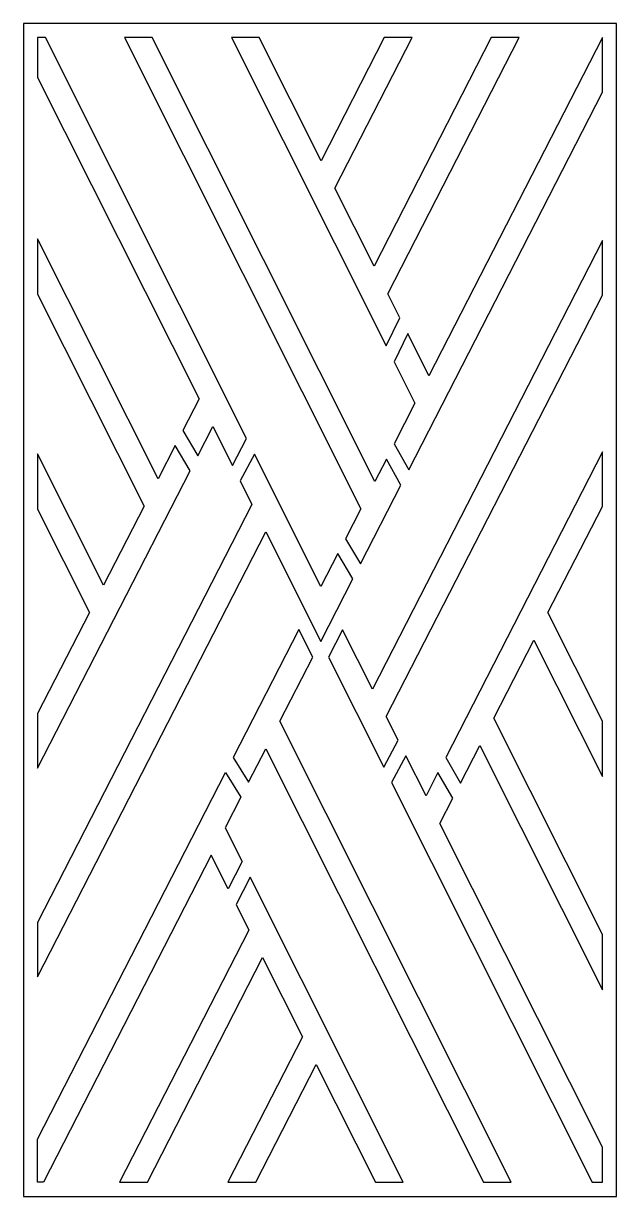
# Model space of a CAD drawing. Extents: x 3528 to 5017, y 35 to 2978.
import ezdxf

# ---------------------------------------------------------------- set-up
doc = ezdxf.new("R2010")
doc.units = 0
doc.layers.add('LAYER_01', color=7, linetype='CONTINUOUS')

msp = doc.modelspace()

# ---------------------------------------------------------------- linework, layer by layer
at = {"layer": 'LAYER_01'}
for points in [[(3528.3, 35.1), (5017.4, 35.1), (5017.4, 2978.2), (3528.3, 2978.2)], [(4003.7, 1967.1), (4052.9, 1869.3), (4088.7, 1936.9), (3583.7, 2942.6), (3564, 2942.6), (3564, 2842.8), (3969.1, 2036.2), (3928.6, 1957.3), (3965.8, 1893.2)], [(4375.4, 1760.7), (4336.8, 1685.5), (4374.4, 1622.2), (4475.9, 1820.1), (4439.4, 1885.4), (4410.7, 1829.4), (3851.7, 2942.6), (3781.9, 2942.6)], [(4443.2, 2300.1), (4772.8, 2942.6), (4702.7, 2942.6), (4408.5, 2369.1), (4310.3, 2564.7), (4504.2, 2942.6), (4434.1, 2942.6), (4275.6, 2633.8), (4120.5, 2942.6), (4050.7, 2942.6), (4438.9, 2169.7), (4473.4, 2240)], [(4981.7, 2805.9), (4981.7, 2942.6), (4546.5, 2094.3), (4493.5, 2200), (4459, 2129.6), (4511.3, 2025.6), (4458.9, 1923.5), (4495.5, 1858.2)], [(3866.3, 1836), (3564, 2438), (3564, 2299), (3831.1, 1767.2), (3729.4, 1569), (3564, 1898.4), (3564, 1759.4), (3694.1, 1500.3), (3564, 1246.6), (3564, 1110), (3946.5, 1855.5), (3909.3, 1919.6)], [(4404.5, 1308.2), (4329.7, 1457), (4294.5, 1388.2), (4432.9, 1112.7), (4468.8, 1180.1), (4439.1, 1239.2), (4981.7, 2296.8), (4981.7, 2433.4)], [(4136.6, 1702.5), (4274.7, 1427.7), (4355.2, 1584.7), (4317.6, 1648), (4275.2, 1565.5), (4108.4, 1897.8), (4072.5, 1830.3), (4102, 1771.6), (3564, 722.9), (3564, 586.3)], [(4673.9, 1166.3), (4981.7, 553.3), (4981.7, 692.3), (4709.1, 1235.1), (4809.7, 1431.2), (4981.7, 1088.8), (4981.7, 1227.7), (4845, 1500), (4981.7, 1766.4), (4981.7, 1903.1), (4588.4, 1136.5), (4625.5, 1072.1)], [(4219.8, 1457.4), (4055.1, 1136.3), (4093.4, 1074.3), (4136.7, 1158.7), (4683, 70.7), (4752.8, 70.7), (4171.9, 1227.5), (4254.5, 1388.4)], [(4539, 1040.2), (4488.4, 1141), (4452.5, 1073.6), (4956.1, 70.7), (4981.7, 70.7), (4981.7, 158.7), (4573.7, 971.2), (4606.1, 1034.3), (4569, 1098.7)], [(3564, 179.1), (4036, 1099.2), (4074.3, 1037.2), (4035, 960.5), (4077.5, 875.8), (4042.3, 807), (3999.7, 891.8), (3578.5, 70.7), (3564, 70.7)], [(4228.8, 435.5), (4041.7, 70.7), (4111.8, 70.7), (4263.5, 366.5), (4412, 70.7), (4481.8, 70.7), (4097.3, 836.3), (4062.1, 767.4), (4094.2, 703.5), (3769.6, 70.7), (3839.7, 70.7), (4128.9, 634.5)]]:
    msp.add_lwpolyline(points, close=True, dxfattribs=at)

doc.saveas('drawing.dxf')
